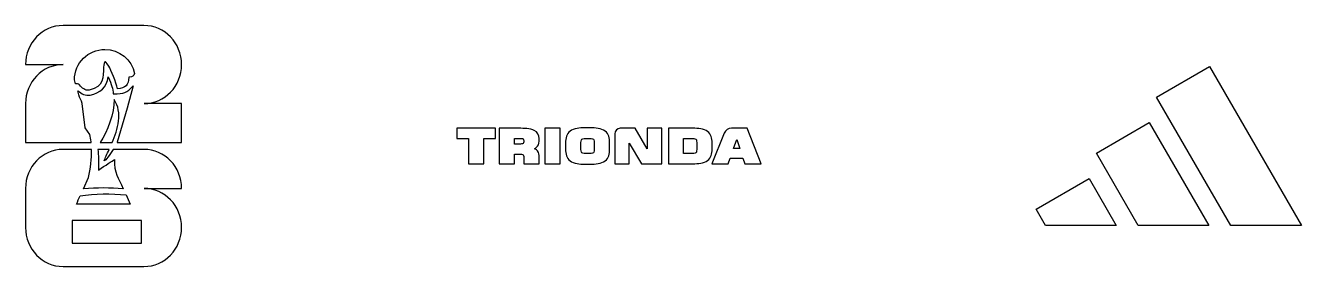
# Model space of a CAD drawing. Header units: millimetres. Extents: x -72 to 72, y -71 to 71.
# Drawn here: x -71.6 to 71.6, y -70.7 to -43.7 of the extents above.
import ezdxf

# ---------------------------------------------------------------- set-up
doc = ezdxf.new("R2010")
doc.units = ezdxf.units.MM
doc.header["$MEASUREMENT"] = 0
doc.layers.add('Layer 1', color=7, linetype='Continuous')

msp = doc.modelspace()

# ---------------------------------------------------------------- linework, layer by layer
at = {"layer": 'Layer 1'}
for points, knots in [([(-58.2914, -43.6631), (-55.96, -43.6631), (-54.0701, -45.6223), (-54.0701, -48.0391), (-54.0701, -48.0391), (-54.0701, -50.4525), (-55.9547, -52.4096), (-58.2816, -52.4151), (-58.2816, -52.4151), (-58.2816, -52.4151), (-54.0701, -52.4151), (-54.0701, -52.4151), (-54.0701, -52.4151), (-54.0701, -52.4151), (-54.0701, -56.7911), (-54.0701, -56.7911), (-54.0701, -56.7911), (-54.0701, -56.7911), (-61.3093, -56.7911), (-61.3093, -56.7911), (-61.3093, -56.7911), (-61.3093, -56.7911), (-61.2886, -56.7543), (-61.2886, -56.7543), (-61.2886, -56.7543), (-61.2886, -56.7543), (-60.1624, -52.92), (-60.1624, -52.92), (-60.1624, -52.92), (-60.1624, -52.92), (-59.487, -50.4282), (-59.487, -50.4282), (-59.487, -50.4282), (-60.323, -51.2037), (-60.4124, -51.2966), (-61.7473, -51.3365), (-61.7473, -51.3365), (-61.7789, -50.7306), (-61.9293, -50.3234), (-62.3008, -49.4219), (-62.3008, -49.4219), (-62.4604, -50.5977), (-63.2226, -51.2132), (-64.3222, -51.4558), (-64.3222, -51.4558), (-64.9102, -51.5856), (-65.2438, -51.315), (-65.6974, -50.9867), (-65.6974, -50.9867), (-65.6974, -50.9867), (-65.6081, -51.4354), (-65.6081, -51.4354), (-65.6081, -51.4354), (-65.5718, -51.7799), (-65.3045, -52.0639), (-65.215, -52.3968), (-65.215, -52.3968), (-65.215, -52.3968), (-64.8822, -55.1211), (-64.8822, -55.1211), (-64.8822, -55.1211), (-64.8822, -55.1211), (-64.3636, -55.8772), (-64.3636, -55.8772), (-64.3636, -55.8772), (-64.3147, -56.1453), (-64.2683, -56.4259), (-64.2307, -56.7039), (-64.2307, -56.7039), (-64.2307, -56.7039), (-64.2196, -56.7911), (-64.2196, -56.7911), (-64.2196, -56.7911), (-64.2196, -56.7911), (-71.5839, -56.7911), (-71.5839, -56.7911), (-71.5839, -56.7911), (-71.5839, -56.7911), (-71.5838, -52.4151), (-71.5838, -52.4151), (-71.5838, -52.4151), (-71.5838, -50.0017), (-69.6992, -48.0446), (-67.3723, -48.0391), (-67.3723, -48.0391), (-67.3723, -48.0391), (-71.5839, -48.0391), (-71.5839, -48.0391), (-71.5839, -48.0391), (-71.5839, -45.6223), (-69.6939, -43.6631), (-67.3625, -43.6631), (-67.3625, -43.6631), (-67.3625, -43.6631), (-58.2914, -43.6631), (-58.2914, -43.6631)], [0, 0, 0, 0, 0.04, 0.04, 0.04, 0.04, 0.08, 0.08, 0.08, 0.08, 0.12, 0.12, 0.12, 0.12, 0.16, 0.16, 0.16, 0.16, 0.2, 0.2, 0.2, 0.2, 0.24, 0.24, 0.24, 0.24, 0.28, 0.28, 0.28, 0.28, 0.32, 0.32, 0.32, 0.32, 0.36, 0.36, 0.36, 0.36, 0.4, 0.4, 0.4, 0.4, 0.44, 0.44, 0.44, 0.44, 0.48, 0.48, 0.48, 0.48, 0.52, 0.52, 0.52, 0.52, 0.56, 0.56, 0.56, 0.56, 0.6, 0.6, 0.6, 0.6, 0.64, 0.64, 0.64, 0.64, 0.68, 0.68, 0.68, 0.68, 0.72, 0.72, 0.72, 0.72, 0.76, 0.76, 0.76, 0.76, 0.8, 0.8, 0.8, 0.8, 0.84, 0.84, 0.84, 0.84, 0.88, 0.88, 0.88, 0.88, 0.92, 0.92, 0.92, 0.92, 1, 1, 1, 1]), ([(-59.3471, -49.0309), (-59.6784, -47.491), (-61.0456, -46.3368), (-62.6822, -46.3368), (-62.6822, -46.3368), (-64.5667, -46.3368), (-66.0943, -47.8667), (-66.0944, -49.754), (-66.0944, -49.754), (-66.0944, -49.754), (-65.9681, -50.1814), (-65.9681, -50.1814), (-65.9681, -50.1814), (-65.574, -50.2288), (-65.6386, -50.1834), (-65.5207, -50.3295), (-65.5207, -50.3295), (-65.2717, -50.638), (-64.8906, -51.0056), (-64.4557, -50.9097), (-64.4557, -50.9097), (-62.7291, -50.5288), (-62.8937, -49.444), (-62.8241, -48.3429), (-62.8241, -48.3429), (-62.7398, -47.6795), (-62.7435, -47.4393), (-62.2475, -48.2009), (-62.2475, -48.2009), (-61.9902, -48.6913), (-61.4285, -50.0163), (-61.2587, -50.756), (-61.2587, -50.756), (-60.391, -50.6875), (-60.0031, -50.3519), (-59.9891, -49.4622), (-59.9891, -49.4622), (-59.5229, -49.4169), (-59.48, -49.3737), (-59.3471, -49.0309)], [0, 0, 0, 0, 0.09090909, 0.09090909, 0.09090909, 0.09090909, 0.18181818, 0.18181818, 0.18181818, 0.18181818, 0.27272727, 0.27272727, 0.27272727, 0.27272727, 0.36363636, 0.36363636, 0.36363636, 0.36363636, 0.45454545, 0.45454545, 0.45454545, 0.45454545, 0.54545455, 0.54545455, 0.54545455, 0.54545455, 0.63636364, 0.63636364, 0.63636364, 0.63636364, 0.72727273, 0.72727273, 0.72727273, 0.72727273, 0.81818182, 0.81818182, 0.81818182, 0.81818182, 1, 1, 1, 1]), ([(71.5839, -66.0901), (71.5839, -66.0901), (61.2515, -48.2499), (61.2515, -48.2499), (61.2515, -48.2499), (61.2515, -48.2499), (55.3232, -51.6834), (55.3232, -51.6834), (55.3232, -51.6834), (55.3232, -51.6834), (63.6669, -66.0901), (63.6669, -66.0901), (63.6669, -66.0901), (63.6669, -66.0901), (71.5839, -66.0901), (71.5839, -66.0901)], [0, 0, 0, 0, 0.2, 0.2, 0.2, 0.2, 0.4, 0.4, 0.4, 0.4, 0.6, 0.6, 0.6, 0.6, 1, 1, 1, 1]), ([(-61.8595, -56.7911), (-61.8595, -56.7911), (-63.2265, -56.7911), (-63.2265, -56.7911), (-63.2265, -56.7911), (-62.3509, -55.5588), (-61.6408, -53.4778), (-61.6407, -51.9719), (-61.6407, -51.9719), (-60.6646, -53.4298), (-61.2213, -55.2929), (-61.8595, -56.7911)], [0, 0, 0, 0, 0.25, 0.25, 0.25, 0.25, 0.5, 0.5, 0.5, 0.5, 1, 1, 1, 1]), ([(-21.8792, -56.3123), (-21.8792, -56.3123), (-23.2043, -56.3123), (-23.2043, -56.3123), (-23.2043, -56.3123), (-23.2043, -56.3123), (-23.2043, -55.1831), (-23.2043, -55.1831), (-23.2043, -55.1831), (-23.2043, -55.1831), (-18.852, -55.1831), (-18.852, -55.1831), (-18.852, -55.1831), (-18.852, -55.1831), (-18.852, -56.3123), (-18.852, -56.3123), (-18.852, -56.3123), (-18.852, -56.3123), (-20.17, -56.3123), (-20.17, -56.3123), (-20.17, -56.3123), (-20.17, -56.3123), (-20.17, -59.1569), (-20.17, -59.1569), (-20.17, -59.1569), (-20.17, -59.1569), (-21.8792, -59.1569), (-21.8792, -59.1569), (-21.8792, -59.1569), (-21.8792, -59.1569), (-21.8792, -56.3123), (-21.8792, -56.3123)], [0, 0, 0, 0, 0.11111111, 0.11111111, 0.11111111, 0.11111111, 0.22222222, 0.22222222, 0.22222222, 0.22222222, 0.33333333, 0.33333333, 0.33333333, 0.33333333, 0.44444444, 0.44444444, 0.44444444, 0.44444444, 0.55555556, 0.55555556, 0.55555556, 0.55555556, 0.66666667, 0.66666667, 0.66666667, 0.66666667, 0.77777778, 0.77777778, 0.77777778, 0.77777778, 1, 1, 1, 1]), ([(-14.4773, -57.4703), (-14.3999, -57.5045), (-14.3274, -57.5454), (-14.2637, -57.5948), (-14.2637, -57.5948), (-14.0551, -57.7561), (-13.9643, -57.9841), (-13.9643, -58.2449), (-13.9643, -58.2449), (-13.9643, -58.2449), (-13.9643, -59.1569), (-13.9643, -59.1569), (-13.9643, -59.1569), (-13.9643, -59.1569), (-15.6878, -59.1569), (-15.6878, -59.1569), (-15.6878, -59.1569), (-15.6878, -59.1569), (-15.6878, -58.3414), (-15.6878, -58.3414), (-15.6878, -58.3414), (-15.6878, -58.2856), (-15.6944, -58.185), (-15.7465, -58.149), (-15.7465, -58.149), (-15.8235, -58.0959), (-16.0365, -58.0895), (-16.1262, -58.0895), (-16.1262, -58.0895), (-16.1262, -58.0895), (-16.7347, -58.0895), (-16.7347, -58.0895), (-16.7347, -58.0895), (-16.7347, -58.0895), (-16.7347, -59.1569), (-16.7347, -59.1569), (-16.7347, -59.1569), (-16.7347, -59.1569), (-18.4299, -59.1569), (-18.4299, -59.1569), (-18.4299, -59.1569), (-18.4299, -59.1569), (-18.4299, -55.1831), (-18.4299, -55.1831), (-18.4299, -55.1831), (-18.4299, -55.1831), (-16.1959, -55.1831), (-16.1959, -55.1831), (-16.1959, -55.1831), (-15.7143, -55.1831), (-14.9309, -55.2022), (-14.4934, -55.4222), (-14.4934, -55.4222), (-14.1247, -55.6077), (-13.9643, -55.9373), (-13.9643, -56.3426), (-13.9643, -56.3426), (-13.9643, -56.3426), (-13.9643, -56.6371), (-13.9643, -56.6371), (-13.9643, -56.6371), (-13.9643, -56.9149), (-14.0579, -57.1597), (-14.2734, -57.3391), (-14.2734, -57.3391), (-14.3358, -57.391), (-14.4045, -57.4343), (-14.4773, -57.4703)], [0, 0, 0, 0, 0.05555556, 0.05555556, 0.05555556, 0.05555556, 0.11111111, 0.11111111, 0.11111111, 0.11111111, 0.16666667, 0.16666667, 0.16666667, 0.16666667, 0.22222222, 0.22222222, 0.22222222, 0.22222222, 0.27777778, 0.27777778, 0.27777778, 0.27777778, 0.33333333, 0.33333333, 0.33333333, 0.33333333, 0.38888889, 0.38888889, 0.38888889, 0.38888889, 0.44444444, 0.44444444, 0.44444444, 0.44444444, 0.5, 0.5, 0.5, 0.5, 0.55555556, 0.55555556, 0.55555556, 0.55555556, 0.61111111, 0.61111111, 0.61111111, 0.61111111, 0.66666667, 0.66666667, 0.66666667, 0.66666667, 0.72222222, 0.72222222, 0.72222222, 0.72222222, 0.77777778, 0.77777778, 0.77777778, 0.77777778, 0.83333333, 0.83333333, 0.83333333, 0.83333333, 0.88888889, 0.88888889, 0.88888889, 0.88888889, 1, 1, 1, 1]), ([(-13.3012, -59.1569), (-13.3012, -59.1569), (-13.3012, -55.1831), (-13.3012, -55.1831), (-13.3012, -55.1831), (-13.3012, -55.1831), (-11.5918, -55.1831), (-11.5918, -55.1831), (-11.5918, -55.1831), (-11.5918, -55.1831), (-11.5918, -59.1569), (-11.5918, -59.1569), (-11.5918, -59.1569), (-11.5918, -59.1569), (-13.3012, -59.1569), (-13.3012, -59.1569)], [0, 0, 0, 0, 0.2, 0.2, 0.2, 0.2, 0.4, 0.4, 0.4, 0.4, 0.6, 0.6, 0.6, 0.6, 1, 1, 1, 1]), ([(-10.9843, -56.7899), (-10.9843, -56.3164), (-10.8824, -55.8014), (-10.4825, -55.5), (-10.4825, -55.5), (-10.0646, -55.1852), (-9.3601, -55.1378), (-8.8566, -55.1378), (-8.8566, -55.1378), (-8.8566, -55.1378), (-8.1787, -55.1378), (-8.1787, -55.1378), (-8.1787, -55.1378), (-7.6734, -55.1378), (-6.9661, -55.1857), (-6.5469, -55.5016), (-6.5469, -55.5016), (-6.1465, -55.8033), (-6.0439, -56.3157), (-6.0439, -56.7899), (-6.0439, -56.7899), (-6.0439, -56.7899), (-6.0439, -57.5501), (-6.0439, -57.5501), (-6.0439, -57.5501), (-6.0439, -58.0242), (-6.1465, -58.5367), (-6.5469, -58.8384), (-6.5469, -58.8384), (-6.9662, -59.1543), (-7.6733, -59.2022), (-8.1787, -59.2022), (-8.1787, -59.2022), (-8.1787, -59.2022), (-8.8566, -59.2022), (-8.8566, -59.2022), (-8.8566, -59.2022), (-9.3601, -59.2022), (-10.0647, -59.1549), (-10.4825, -58.84), (-10.4825, -58.84), (-10.8824, -58.5386), (-10.9843, -58.0236), (-10.9843, -57.5501), (-10.9843, -57.5501), (-10.9843, -57.5501), (-10.9843, -56.7899), (-10.9843, -56.7899)], [0, 0, 0, 0, 0.07692308, 0.07692308, 0.07692308, 0.07692308, 0.15384615, 0.15384615, 0.15384615, 0.15384615, 0.23076923, 0.23076923, 0.23076923, 0.23076923, 0.30769231, 0.30769231, 0.30769231, 0.30769231, 0.38461538, 0.38461538, 0.38461538, 0.38461538, 0.46153846, 0.46153846, 0.46153846, 0.46153846, 0.53846154, 0.53846154, 0.53846154, 0.53846154, 0.61538462, 0.61538462, 0.61538462, 0.61538462, 0.69230769, 0.69230769, 0.69230769, 0.69230769, 0.76923077, 0.76923077, 0.76923077, 0.76923077, 0.84615385, 0.84615385, 0.84615385, 0.84615385, 1, 1, 1, 1]), ([(-1.8168, -57.4836), (-1.8168, -57.4836), (-1.8168, -55.1831), (-1.8168, -55.1831), (-1.8168, -55.1831), (-1.8168, -55.1831), (-0.1854, -55.1831), (-0.1854, -55.1831), (-0.1854, -55.1831), (-0.1854, -55.1831), (-0.1854, -59.1569), (-0.1854, -59.1569), (-0.1854, -59.1569), (-0.1854, -59.1569), (-2.4869, -59.1569), (-2.4869, -59.1569), (-2.4869, -59.1569), (-2.4869, -59.1569), (-3.8415, -56.8364), (-3.8415, -56.8364), (-3.8415, -56.8364), (-3.8415, -56.8364), (-3.8415, -59.1569), (-3.8415, -59.1569), (-3.8415, -59.1569), (-3.8415, -59.1569), (-5.4729, -59.1569), (-5.4729, -59.1569), (-5.4729, -59.1569), (-5.4729, -59.1569), (-5.4729, -55.8101), (-5.4729, -55.8101), (-5.4729, -55.8101), (-5.4729, -55.4647), (-5.1912, -55.1831), (-4.8459, -55.1831), (-4.8459, -55.1831), (-4.8459, -55.1831), (-3.1718, -55.1831), (-3.1718, -55.1831), (-3.1718, -55.1831), (-3.1718, -55.1831), (-1.8168, -57.4836), (-1.8168, -57.4836)], [0, 0, 0, 0, 0.08333333, 0.08333333, 0.08333333, 0.08333333, 0.16666667, 0.16666667, 0.16666667, 0.16666667, 0.25, 0.25, 0.25, 0.25, 0.33333333, 0.33333333, 0.33333333, 0.33333333, 0.41666667, 0.41666667, 0.41666667, 0.41666667, 0.5, 0.5, 0.5, 0.5, 0.58333333, 0.58333333, 0.58333333, 0.58333333, 0.66666667, 0.66666667, 0.66666667, 0.66666667, 0.75, 0.75, 0.75, 0.75, 0.83333333, 0.83333333, 0.83333333, 0.83333333, 1, 1, 1, 1]), ([(0.5509, -59.1569), (0.5509, -59.1569), (0.5509, -55.1831), (0.5509, -55.1831), (0.5509, -55.1831), (0.5509, -55.1831), (3.3282, -55.1831), (3.3282, -55.1831), (3.3282, -55.1831), (3.8297, -55.1831), (4.5341, -55.2295), (4.9528, -55.5385), (4.9528, -55.5385), (5.3509, -55.8322), (5.4558, -56.3316), (5.4558, -56.8), (5.4558, -56.8), (5.4558, -56.8), (5.4558, -57.5401), (5.4558, -57.5401), (5.4558, -57.5401), (5.4558, -58.0084), (5.3509, -58.5079), (4.9528, -58.8015), (4.9528, -58.8015), (4.5341, -59.1105), (3.8297, -59.1569), (3.3282, -59.1569), (3.3282, -59.1569), (3.3282, -59.1569), (0.5509, -59.1569), (0.5509, -59.1569)], [0, 0, 0, 0, 0.11111111, 0.11111111, 0.11111111, 0.11111111, 0.22222222, 0.22222222, 0.22222222, 0.22222222, 0.33333333, 0.33333333, 0.33333333, 0.33333333, 0.44444444, 0.44444444, 0.44444444, 0.44444444, 0.55555556, 0.55555556, 0.55555556, 0.55555556, 0.66666667, 0.66666667, 0.66666667, 0.66666667, 0.77777778, 0.77777778, 0.77777778, 0.77777778, 1, 1, 1, 1]), ([(8.9007, -58.5175), (8.9007, -58.5175), (7.4963, -58.5175), (7.4963, -58.5175), (7.4963, -58.5175), (7.4963, -58.5175), (7.2613, -59.1569), (7.2613, -59.1569), (7.2613, -59.1569), (7.2613, -59.1569), (5.4386, -59.1569), (5.4386, -59.1569), (5.4386, -59.1569), (5.4386, -59.1569), (6.8243, -55.7317), (6.8243, -55.7317), (6.8243, -55.7317), (6.9612, -55.3931), (7.2729, -55.1831), (7.638, -55.1831), (7.638, -55.1831), (7.638, -55.1831), (9.3829, -55.1831), (9.3829, -55.1831), (9.3829, -55.1831), (9.3829, -55.1831), (10.9534, -59.1569), (10.9534, -59.1569), (10.9534, -59.1569), (10.9534, -59.1569), (9.1321, -59.1569), (9.1321, -59.1569), (9.1321, -59.1569), (9.1321, -59.1569), (8.9007, -58.5175), (8.9007, -58.5175)], [0, 0, 0, 0, 0.1, 0.1, 0.1, 0.1, 0.2, 0.2, 0.2, 0.2, 0.3, 0.3, 0.3, 0.3, 0.4, 0.4, 0.4, 0.4, 0.5, 0.5, 0.5, 0.5, 0.6, 0.6, 0.6, 0.6, 0.7, 0.7, 0.7, 0.7, 0.8, 0.8, 0.8, 0.8, 1, 1, 1, 1]), ([(61.1902, -66.0901), (61.1902, -66.0901), (54.4995, -54.5378), (54.4995, -54.5378), (54.4995, -54.5378), (54.4995, -54.5378), (48.5711, -57.9713), (48.5711, -57.9713), (48.5711, -57.9713), (48.5711, -57.9713), (53.2732, -66.0901), (53.2732, -66.0901), (53.2732, -66.0901), (53.2732, -66.0901), (61.1902, -66.0901), (61.1902, -66.0901)], [0, 0, 0, 0, 0.2, 0.2, 0.2, 0.2, 0.4, 0.4, 0.4, 0.4, 0.6, 0.6, 0.6, 0.6, 1, 1, 1, 1]), ([(-16.7347, -56.9503), (-16.7347, -56.9503), (-16.1191, -56.9503), (-16.1191, -56.9503), (-16.1191, -56.9503), (-16.0302, -56.9503), (-15.8144, -56.9443), (-15.7382, -56.8917), (-15.7382, -56.8917), (-15.6868, -56.8561), (-15.6807, -56.7586), (-15.6807, -56.7035), (-15.6807, -56.7035), (-15.6807, -56.7035), (-15.6807, -56.5633), (-15.6807, -56.5633), (-15.6807, -56.5633), (-15.6807, -56.5076), (-15.6874, -56.4076), (-15.7394, -56.3717), (-15.7394, -56.3717), (-15.8163, -56.3186), (-16.0294, -56.3123), (-16.1191, -56.3123), (-16.1191, -56.3123), (-16.1191, -56.3123), (-16.7347, -56.3123), (-16.7347, -56.3123), (-16.7347, -56.3123), (-16.7347, -56.3123), (-16.7347, -56.9503), (-16.7347, -56.9503)], [0, 0, 0, 0, 0.11111111, 0.11111111, 0.11111111, 0.11111111, 0.22222222, 0.22222222, 0.22222222, 0.22222222, 0.33333333, 0.33333333, 0.33333333, 0.33333333, 0.44444444, 0.44444444, 0.44444444, 0.44444444, 0.55555556, 0.55555556, 0.55555556, 0.55555556, 0.66666667, 0.66666667, 0.66666667, 0.66666667, 0.77777778, 0.77777778, 0.77777778, 0.77777778, 1, 1, 1, 1]), ([(-9.2608, -56.8712), (-9.2608, -56.8712), (-9.2608, -57.4737), (-9.2608, -57.4737), (-9.2608, -57.4737), (-9.2608, -57.5667), (-9.2517, -57.8758), (-9.1702, -57.9417), (-9.1702, -57.9417), (-9.0734, -58.0199), (-8.7629, -58.0278), (-8.6452, -58.0278), (-8.6452, -58.0278), (-8.6452, -58.0278), (-8.3889, -58.0278), (-8.3889, -58.0278), (-8.3889, -58.0278), (-8.2677, -58.0278), (-7.9612, -58.0195), (-7.8614, -57.939), (-7.8614, -57.939), (-7.7767, -57.8708), (-7.7675, -57.57), (-7.7675, -57.4737), (-7.7675, -57.4737), (-7.7675, -57.4737), (-7.7675, -56.8712), (-7.7675, -56.8712), (-7.7675, -56.8712), (-7.7675, -56.7729), (-7.7765, -56.4712), (-7.8623, -56.401), (-7.8623, -56.401), (-7.9609, -56.3203), (-8.2686, -56.3123), (-8.3889, -56.3123), (-8.3889, -56.3123), (-8.3889, -56.3123), (-8.6452, -56.3123), (-8.6452, -56.3123), (-8.6452, -56.3123), (-8.7647, -56.3123), (-9.0691, -56.3203), (-9.1672, -56.4004), (-9.1672, -56.4004), (-9.2514, -56.469), (-9.2608, -56.7749), (-9.2608, -56.8712)], [0, 0, 0, 0, 0.07692308, 0.07692308, 0.07692308, 0.07692308, 0.15384615, 0.15384615, 0.15384615, 0.15384615, 0.23076923, 0.23076923, 0.23076923, 0.23076923, 0.30769231, 0.30769231, 0.30769231, 0.30769231, 0.38461538, 0.38461538, 0.38461538, 0.38461538, 0.46153846, 0.46153846, 0.46153846, 0.46153846, 0.53846154, 0.53846154, 0.53846154, 0.53846154, 0.61538462, 0.61538462, 0.61538462, 0.61538462, 0.69230769, 0.69230769, 0.69230769, 0.69230769, 0.76923077, 0.76923077, 0.76923077, 0.76923077, 0.84615385, 0.84615385, 0.84615385, 0.84615385, 1, 1, 1, 1]), ([(2.2461, -58.0278), (2.2461, -58.0278), (3.1167, -58.0278), (3.1167, -58.0278), (3.1167, -58.0278), (3.2345, -58.0278), (3.545, -58.0199), (3.6418, -57.9417), (3.6418, -57.9417), (3.7233, -57.8759), (3.7323, -57.5665), (3.7323, -57.4737), (3.7323, -57.4737), (3.7323, -57.4737), (3.7323, -56.8712), (3.7323, -56.8712), (3.7323, -56.8712), (3.7323, -56.7758), (3.7235, -56.4683), (3.64, -56.4004), (3.64, -56.4004), (3.542, -56.3204), (3.2362, -56.3123), (3.1167, -56.3123), (3.1167, -56.3123), (3.1167, -56.3123), (2.2461, -56.3123), (2.2461, -56.3123), (2.2461, -56.3123), (2.2461, -56.3123), (2.2461, -58.0278), (2.2461, -58.0278)], [0, 0, 0, 0, 0.11111111, 0.11111111, 0.11111111, 0.11111111, 0.22222222, 0.22222222, 0.22222222, 0.22222222, 0.33333333, 0.33333333, 0.33333333, 0.33333333, 0.44444444, 0.44444444, 0.44444444, 0.44444444, 0.55555556, 0.55555556, 0.55555556, 0.55555556, 0.66666667, 0.66666667, 0.66666667, 0.66666667, 0.77777778, 0.77777778, 0.77777778, 0.77777778, 1, 1, 1, 1]), ([(7.86, -57.4588), (7.86, -57.4588), (8.5491, -57.4588), (8.5491, -57.4588), (8.5491, -57.4588), (8.5491, -57.4588), (8.2096, -56.4522), (8.2096, -56.4522), (8.2096, -56.4522), (8.2096, -56.4522), (7.86, -57.4588), (7.86, -57.4588)], [0, 0, 0, 0, 0.25, 0.25, 0.25, 0.25, 0.5, 0.5, 0.5, 0.5, 1, 1, 1, 1]), ([(-67.3625, -57.5489), (-67.3625, -57.5489), (-64.1668, -57.5489), (-64.1668, -57.5489), (-64.1668, -57.5489), (-64.1432, -58.5914), (-64.3001, -59.7212), (-64.5322, -60.7036), (-64.5322, -60.7036), (-64.5322, -60.7036), (-65.0889, -61.9803), (-65.0889, -61.9803), (-65.0889, -61.9803), (-63.5874, -61.8478), (-62.097, -61.8467), (-60.6164, -61.9692), (-60.6164, -61.9692), (-61.1684, -60.7475), (-61.6446, -60.1904), (-61.6113, -58.6864), (-61.6113, -58.6864), (-61.6113, -58.6864), (-61.6113, -58.6865), (-61.6113, -58.6865), (-61.6113, -58.6865), (-61.8351, -58.8365), (-62.6315, -59.3408), (-63.3913, -59.8632), (-63.3913, -59.8632), (-63.3578, -59.1207), (-63.4212, -58.1067), (-63.4639, -57.5489), (-63.4639, -57.5489), (-63.4639, -57.5489), (-62.1983, -57.5489), (-62.1983, -57.5489), (-62.1983, -57.5489), (-62.4383, -58.0684), (-62.6523, -58.5132), (-62.7563, -58.8388), (-62.7563, -58.8388), (-62.5935, -58.7937), (-62.1603, -58.1852), (-61.7611, -57.5489), (-61.7611, -57.5489), (-61.7611, -57.5489), (-58.2914, -57.5489), (-58.2914, -57.5489), (-58.2914, -57.5489), (-55.96, -57.5489), (-54.0701, -59.5081), (-54.0701, -61.9249), (-54.0701, -61.9249), (-54.0701, -61.9249), (-58.2816, -61.9249), (-58.2816, -61.9249), (-58.2816, -61.9249), (-55.9548, -61.9304), (-54.0701, -63.8875), (-54.0701, -66.3009), (-54.0701, -66.3009), (-54.0701, -68.7177), (-55.96, -70.6769), (-58.2914, -70.6769), (-58.2914, -70.6769), (-58.2914, -70.6769), (-67.3625, -70.6769), (-67.3625, -70.6769), (-67.3625, -70.6769), (-69.6939, -70.6769), (-71.5838, -68.7177), (-71.5839, -66.3009), (-71.5839, -66.3009), (-71.5839, -66.3009), (-71.5838, -61.9249), (-71.5838, -61.9249), (-71.5838, -61.9249), (-71.5838, -59.5081), (-69.6939, -57.5489), (-67.3625, -57.5489)], [0, 0, 0, 0, 0.04761905, 0.04761905, 0.04761905, 0.04761905, 0.0952381, 0.0952381, 0.0952381, 0.0952381, 0.14285714, 0.14285714, 0.14285714, 0.14285714, 0.19047619, 0.19047619, 0.19047619, 0.19047619, 0.23809524, 0.23809524, 0.23809524, 0.23809524, 0.28571429, 0.28571429, 0.28571429, 0.28571429, 0.33333333, 0.33333333, 0.33333333, 0.33333333, 0.38095238, 0.38095238, 0.38095238, 0.38095238, 0.42857143, 0.42857143, 0.42857143, 0.42857143, 0.47619048, 0.47619048, 0.47619048, 0.47619048, 0.52380952, 0.52380952, 0.52380952, 0.52380952, 0.57142857, 0.57142857, 0.57142857, 0.57142857, 0.61904762, 0.61904762, 0.61904762, 0.61904762, 0.66666667, 0.66666667, 0.66666667, 0.66666667, 0.71428571, 0.71428571, 0.71428571, 0.71428571, 0.76190476, 0.76190476, 0.76190476, 0.76190476, 0.80952381, 0.80952381, 0.80952381, 0.80952381, 0.85714286, 0.85714286, 0.85714286, 0.85714286, 0.9047619, 0.9047619, 0.9047619, 0.9047619, 1, 1, 1, 1]), ([(50.7965, -66.0901), (50.7965, -66.0901), (47.7475, -60.8257), (47.7475, -60.8257), (47.7475, -60.8257), (47.7475, -60.8257), (41.8192, -64.2592), (41.8192, -64.2592), (41.8192, -64.2592), (41.8192, -64.2592), (42.8796, -66.0901), (42.8796, -66.0901), (42.8796, -66.0901), (42.8796, -66.0901), (50.7965, -66.0901), (50.7965, -66.0901)], [0, 0, 0, 0, 0.2, 0.2, 0.2, 0.2, 0.4, 0.4, 0.4, 0.4, 0.6, 0.6, 0.6, 0.6, 1, 1, 1, 1]), ([(-60.3092, -62.6531), (-61.941, -62.4771), (-63.8142, -62.5074), (-65.4674, -62.7526), (-65.4674, -62.7526), (-65.6071, -63.0593), (-65.7365, -63.3735), (-65.8652, -63.6867), (-65.8652, -63.6867), (-65.8652, -63.6867), (-59.8521, -63.6868), (-59.8521, -63.6868), (-59.8521, -63.6868), (-60.0033, -63.3416), (-60.1557, -62.9972), (-60.3092, -62.6531)], [0, 0, 0, 0, 0.2, 0.2, 0.2, 0.2, 0.4, 0.4, 0.4, 0.4, 0.6, 0.6, 0.6, 0.6, 1, 1, 1, 1]), ([(-66.3503, -65.5332), (-66.3503, -65.5332), (-58.5824, -65.5333), (-58.5824, -65.5333), (-58.5824, -65.5333), (-58.5824, -65.5333), (-58.5824, -68.0744), (-58.5824, -68.0744), (-58.5824, -68.0744), (-58.5824, -68.0744), (-66.3503, -68.0743), (-66.3503, -68.0743), (-66.3503, -68.0743), (-66.3503, -68.0743), (-66.3503, -65.5332), (-66.3503, -65.5332)], [0, 0, 0, 0, 0.2, 0.2, 0.2, 0.2, 0.4, 0.4, 0.4, 0.4, 0.6, 0.6, 0.6, 0.6, 1, 1, 1, 1])]:
    msp.add_open_spline(points, degree=3, knots=knots, dxfattribs=at)

doc.saveas('drawing.dxf')
